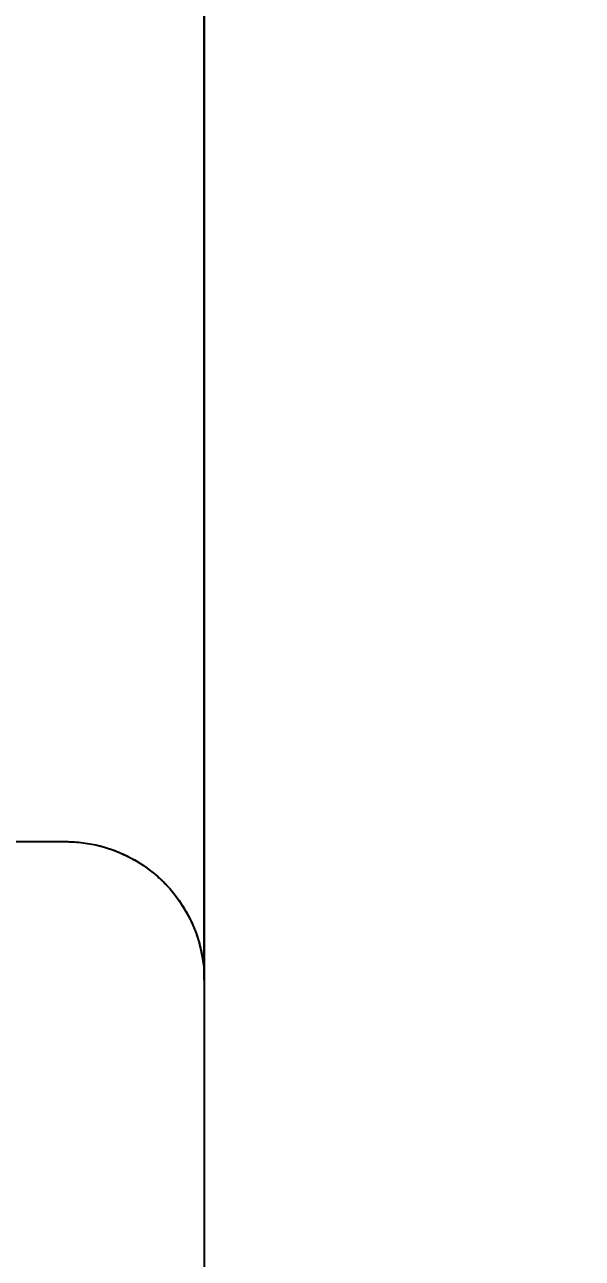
# Model space of a CAD drawing. Header units: millimetres. Extents: x 252.7 to 282.4, y 152.2 to 193.6.
# Drawn here: x 263.62 to 267.65, y 167.64 to 176.54 of the extents above; entities that cross this region are included whole.
import ezdxf

# ---------------------------------------------------------------- set-up
doc = ezdxf.new("R2010")
doc.units = ezdxf.units.MM
doc.dimstyles.get("Standard").update_dxf_attribs({"dimtxt": 0.18, "dimasz": 0.18, "dimexe": 0.18, "dimexo": 0.0625, "dimgap": 0.0625, "dimtad": 0, "dimtih": 1, "dimtoh": 1, "dimdec": 4, "dimzin": 0, "dimdsep": 46, "dimtxsty": 'Standard', "dimcen": 0.09, "dimadec": 0, "dimazin": 0, "dimtfac": 1, "dimtdec": 4, "dimtofl": 0, "dimtmove": 0, "dimatfit": 3, "dimfxl": 1, "dimtolj": 1, "dimtzin": 0, "dimlwd": -1, "dimlwe": -1, "dimarcsym": 0})

# ---------------------------------------------------------------- blocks, each defined once
blk = doc.blocks.new('sgBrepBlock__282725488')
at = {"color": 0}
for p, q in [((-8.3, -1, 0.55), (-8.3, -1, 0.35)), ((-7.3, -2, 0.55), (-7.3, -2, 0.35))]:
    blk.add_line(p, q, dxfattribs=at)
for points in [[(-8.3, -1, 0.35), (-8.2686, -1.0005, 0.35), (-8.2059, -1.0044, 0.35), (-8.1436, -1.0123, 0.35), (-8.0819, -1.0241, 0.35), (-8.021, -1.0397, 0.35), (-7.9613, -1.0591, 0.35), (-7.9029, -1.0822, 0.35), (-7.846, -1.109, 0.35), (-7.791, -1.1393, 0.35), (-7.7379, -1.1729, 0.35), (-7.6871, -1.2098, 0.35), (-7.6387, -1.2499, 0.35), (-7.5929, -1.2929, 0.35), (-7.5499, -1.3387, 0.35), (-7.5098, -1.3871, 0.35), (-7.4729, -1.4379, 0.35), (-7.4393, -1.491, 0.35), (-7.409, -1.546, 0.35), (-7.3822, -1.6029, 0.35), (-7.3591, -1.6613, 0.35), (-7.3397, -1.721, 0.35), (-7.3241, -1.7819, 0.35), (-7.3123, -1.8436, 0.35), (-7.3044, -1.9059, 0.35), (-7.3005, -1.9686, 0.35), (-7.3, -2, 0.35)], [(-8.3, -1, 0.55), (-8.2686, -1.0005, 0.55), (-8.2059, -1.0044, 0.55), (-8.1436, -1.0123, 0.55), (-8.0819, -1.0241, 0.55), (-8.021, -1.0397, 0.55), (-7.9613, -1.0591, 0.55), (-7.9029, -1.0822, 0.55), (-7.846, -1.109, 0.55), (-7.791, -1.1393, 0.55), (-7.7379, -1.1729, 0.55), (-7.6871, -1.2098, 0.55), (-7.6387, -1.2499, 0.55), (-7.5929, -1.2929, 0.55), (-7.5499, -1.3387, 0.55), (-7.5098, -1.3871, 0.55), (-7.4729, -1.4379, 0.55), (-7.4393, -1.491, 0.55), (-7.409, -1.546, 0.55), (-7.3822, -1.6029, 0.55), (-7.3591, -1.6613, 0.55), (-7.3397, -1.721, 0.55), (-7.3241, -1.7819, 0.55), (-7.3123, -1.8436, 0.55), (-7.3044, -1.9059, 0.55), (-7.3005, -1.9686, 0.55), (-7.3, -2, 0.55)]]:
    blk.add_polyline3d(points, dxfattribs=at)
for points in [[(-8.3, -1, 0.525), (-8.2895, -1.0001, 0.525), (-8.2581, -1.0004, 0.525), (-8.2058, -1.0038, 0.525), (-8.1435, -1.0117, 0.525), (-8.0817, -1.0234, 0.525), (-8.0208, -1.0391, 0.525), (-7.961, -1.0585, 0.525), (-7.9026, -1.0816, 0.525), (-7.8457, -1.1084, 0.525), (-7.7906, -1.1387, 0.525), (-7.7375, -1.1724, 0.525), (-7.6867, -1.2093, 0.525), (-7.6383, -1.2494, 0.525), (-7.5924, -1.2924, 0.525), (-7.5494, -1.3383, 0.525), (-7.5093, -1.3867, 0.525), (-7.4724, -1.4375, 0.525), (-7.4387, -1.4906, 0.525), (-7.4084, -1.5457, 0.525), (-7.3816, -1.6026, 0.525), (-7.3585, -1.661, 0.525), (-7.3391, -1.7208, 0.525), (-7.3234, -1.7817, 0.525), (-7.3117, -1.8435, 0.525), (-7.3038, -1.9058, 0.525), (-7.3004, -1.9581, 0.525), (-7.3001, -1.9895, 0.525), (-7.3, -2, 0.525)], [(-8.3, -1, 0.475), (-8.2895, -1.0001, 0.475), (-8.2581, -1.0004, 0.475), (-8.2058, -1.0038, 0.475), (-8.1435, -1.0117, 0.475), (-8.0817, -1.0234, 0.475), (-8.0208, -1.0391, 0.475), (-7.961, -1.0585, 0.475), (-7.9026, -1.0816, 0.475), (-7.8457, -1.1084, 0.475), (-7.7906, -1.1387, 0.475), (-7.7375, -1.1724, 0.475), (-7.6867, -1.2093, 0.475), (-7.6383, -1.2494, 0.475), (-7.5924, -1.2924, 0.475), (-7.5494, -1.3383, 0.475), (-7.5093, -1.3867, 0.475), (-7.4724, -1.4375, 0.475), (-7.4387, -1.4906, 0.475), (-7.4084, -1.5457, 0.475), (-7.3816, -1.6026, 0.475), (-7.3585, -1.661, 0.475), (-7.3391, -1.7208, 0.475), (-7.3234, -1.7817, 0.475), (-7.3117, -1.8435, 0.475), (-7.3038, -1.9058, 0.475), (-7.3004, -1.9581, 0.475), (-7.3001, -1.9895, 0.475), (-7.3, -2, 0.475)], [(-8.3, -1, 0.425), (-8.2895, -1.0001, 0.425), (-8.2581, -1.0004, 0.425), (-8.2058, -1.0038, 0.425), (-8.1435, -1.0117, 0.425), (-8.0817, -1.0234, 0.425), (-8.0208, -1.0391, 0.425), (-7.961, -1.0585, 0.425), (-7.9026, -1.0816, 0.425), (-7.8457, -1.1084, 0.425), (-7.7906, -1.1387, 0.425), (-7.7375, -1.1724, 0.425), (-7.6867, -1.2093, 0.425), (-7.6383, -1.2494, 0.425), (-7.5924, -1.2924, 0.425), (-7.5494, -1.3383, 0.425), (-7.5093, -1.3867, 0.425), (-7.4724, -1.4375, 0.425), (-7.4387, -1.4906, 0.425), (-7.4084, -1.5457, 0.425), (-7.3816, -1.6026, 0.425), (-7.3585, -1.661, 0.425), (-7.3391, -1.7208, 0.425), (-7.3234, -1.7817, 0.425), (-7.3117, -1.8435, 0.425), (-7.3038, -1.9058, 0.425), (-7.3004, -1.9581, 0.425), (-7.3001, -1.9895, 0.425), (-7.3, -2, 0.425)], [(-8.3, -1, 0.375), (-8.2895, -1.0001, 0.375), (-8.2581, -1.0004, 0.375), (-8.2058, -1.0038, 0.375), (-8.1435, -1.0117, 0.375), (-8.0817, -1.0234, 0.375), (-8.0208, -1.0391, 0.375), (-7.961, -1.0585, 0.375), (-7.9026, -1.0816, 0.375), (-7.8457, -1.1084, 0.375), (-7.7906, -1.1387, 0.375), (-7.7375, -1.1724, 0.375), (-7.6867, -1.2093, 0.375), (-7.6383, -1.2494, 0.375), (-7.5924, -1.2924, 0.375), (-7.5494, -1.3383, 0.375), (-7.5093, -1.3867, 0.375), (-7.4724, -1.4375, 0.375), (-7.4387, -1.4906, 0.375), (-7.4084, -1.5457, 0.375), (-7.3816, -1.6026, 0.375), (-7.3585, -1.661, 0.375), (-7.3391, -1.7208, 0.375), (-7.3234, -1.7817, 0.375), (-7.3117, -1.8435, 0.375), (-7.3038, -1.9058, 0.375), (-7.3004, -1.9581, 0.375), (-7.3001, -1.9895, 0.375), (-7.3, -2, 0.375)]]:
    blk.add_open_spline(points, degree=3, knots=[0, 0, 0, 0, 0.031415, 0.094236, 0.157058, 0.219879, 0.282701, 0.345522, 0.408344, 0.471165, 0.533987, 0.596808, 0.65963, 0.722451, 0.785273, 0.848095, 0.910916, 0.973738, 1.036559, 1.099381, 1.162202, 1.225024, 1.287845, 1.350667, 1.413488, 1.47631, 1.539131, 1.570546, 1.570546, 1.570546, 1.570546], dxfattribs=at)
at = {"color": 0, "extrusion": (1, 0, 0)}
for points in [[(-8.1049, -1.0192, 0.55), (-8.1049, -1.0192, 0.4833), (-8.1049, -1.0192, 0.4167), (-8.1049, -1.0192, 0.35)], [(-7.7444, -1.1685, 0.55), (-7.7444, -1.1685, 0.4833), (-7.7444, -1.1685, 0.4167), (-7.7444, -1.1685, 0.35)], [(-7.4685, -1.4444, 0.55), (-7.4685, -1.4444, 0.4833), (-7.4685, -1.4444, 0.4167), (-7.4685, -1.4444, 0.35)], [(-7.3192, -1.8049, 0.55), (-7.3192, -1.8049, 0.4833), (-7.3192, -1.8049, 0.4167), (-7.3192, -1.8049, 0.35)]]:
    blk.add_open_spline(points, degree=3, dxfattribs=at)
at = {"color": 0, "invisible_edges": 15}
for points in [[(-8.3, -1, 0.35), (-8.3, -1, 0.55), (-8.1264, -1.0152, 0.55)], [(-8.1264, -1.0152, 0.35), (-8.3, -1, 0.35), (-8.1264, -1.0152, 0.55)], [(-8.1264, -1.0152, 0.35), (-8.1264, -1.0152, 0.55), (-7.958, -1.0603, 0.55)], [(-7.958, -1.0603, 0.35), (-8.1264, -1.0152, 0.35), (-7.958, -1.0603, 0.55)], [(-7.958, -1.0603, 0.35), (-7.958, -1.0603, 0.55), (-7.8, -1.134, 0.55)], [(-7.8, -1.134, 0.35), (-7.958, -1.0603, 0.35), (-7.8, -1.134, 0.55)], [(-7.8, -1.134, 0.35), (-7.8, -1.134, 0.55), (-7.6572, -1.234, 0.55)], [(-7.6572, -1.234, 0.35), (-7.8, -1.134, 0.35), (-7.6572, -1.234, 0.55)], [(-7.6572, -1.234, 0.35), (-7.6572, -1.234, 0.55), (-7.534, -1.3572, 0.55)], [(-7.534, -1.3572, 0.35), (-7.6572, -1.234, 0.35), (-7.534, -1.3572, 0.55)], [(-7.534, -1.3572, 0.35), (-7.534, -1.3572, 0.55), (-7.434, -1.5, 0.55)], [(-7.434, -1.5, 0.35), (-7.534, -1.3572, 0.35), (-7.434, -1.5, 0.55)], [(-7.434, -1.5, 0.35), (-7.434, -1.5, 0.55), (-7.3603, -1.658, 0.55)], [(-7.3603, -1.658, 0.35), (-7.434, -1.5, 0.35), (-7.3603, -1.658, 0.55)], [(-7.3603, -1.658, 0.35), (-7.3603, -1.658, 0.55), (-7.3152, -1.8264, 0.55)], [(-7.3152, -1.8264, 0.35), (-7.3603, -1.658, 0.35), (-7.3152, -1.8264, 0.55)], [(-7.3152, -1.8264, 0.35), (-7.3152, -1.8264, 0.55), (-7.3, -2, 0.55)], [(-7.3, -2, 0.35), (-7.3152, -1.8264, 0.35), (-7.3, -2, 0.55)]]:
    blk.add_3dface(points, dxfattribs=at)
blk = doc.blocks.new('sgBrepBlock__282725968')
at = {"color": 0}
blk.add_line((-7.3, 21, 0.9), (-7.3, -11, 0.9), dxfattribs=at)
at = {"color": 0, "invisible_edges": 15}
for points in [[(-7.3, 21, 0.9), (-7.3, -11, 0.9), (-2.2924, -0.3332, 0.9)], [(-7.3, 21, 0.9), (-1.755, 3.875, 0.9), (-1.7458, 3.9801, 0.9)], [(-7.3, 21, 0.9), (-1.7458, 3.9801, 0.9), (-1.7185, 4.0819, 0.9)], [(-7.3, 21, 0.9), (-1.7185, 4.0819, 0.9), (-1.674, 4.1775, 0.9)], [(-7.3, 21, 0.9), (-1.674, 4.1775, 0.9), (-1.6135, 4.2639, 0.9)], [(-7.3, 21, 0.9), (-1.6135, 4.2639, 0.9), (-1.5389, 4.3385, 0.9)], [(-7.3, 21, 0.9), (-1.5389, 4.3385, 0.9), (-1.4525, 4.3989, 0.9)], [(-7.3, 21, 0.9), (-2.2924, -0.3332, 0.9), (-1.755, 3.875, 0.9)], [(-2, 19.987, 0.9), (-7.3, 21, 0.9), (-1.4525, 4.3989, 0.9)], [(-2.2924, -0.3332, 0.9), (-7.3, -11, 0.9), (-2.3, -0.42, 0.9)], [(-2.3, -0.42, 0.9), (-7.3, -11, 0.9), (-4.4652, -8.3909, 0.9)]]:
    blk.add_3dface(points, dxfattribs=at)
blk = doc.blocks.new('sgBrepBlock__282726208')
at = {"color": 0}
blk.add_line((-7.3, 21), (-7.3, -11), dxfattribs=at)
at = {"color": 0, "invisible_edges": 15}
for points in [[(-7.3, 21), (-7.3, -11), (-2.2924, -0.3332)], [(-7.3, 21), (-1.755, 3.875), (-1.7458, 3.9801)], [(-7.3, 21), (-2.2924, -0.3332), (-1.755, 3.875)], [(-7.3, 21), (-1.7458, 3.9801), (-1.7185, 4.0819)], [(-7.3, 21), (-1.7185, 4.0819), (-1.674, 4.1775)], [(-7.3, 21), (-1.674, 4.1775), (-1.6135, 4.2639)], [(-7.3, 21), (-1.6135, 4.2639), (-1.5389, 4.3385)], [(-7.3, 21), (-1.5389, 4.3385), (-1.4525, 4.3989)], [(-2, 19.987), (-7.3, 21), (-1.4525, 4.3989)], [(-2.2924, -0.3332), (-7.3, -11), (-2.3, -0.42)], [(-2.3, -0.42), (-7.3, -11), (-4.4652, -8.3909)]]:
    blk.add_3dface(points, dxfattribs=at)
blk = doc.blocks.new('sgBrepBlock__282732208')
at = {"color": 0}
for p, q in [((-7.3, 21, 0.9), (-7.3, -11, 0.9)), ((-7.3, -2, 0.55), (-7.3, 21, 0.55)), ((-7.3, 21, 0.35), (-7.3, -2, 0.35)), ((-7.3, 21), (-7.3, -11)), ((-7.3, -2, 0.55), (-7.3, -2, 0.35))]:
    blk.add_line(p, q, dxfattribs=at)
at = {"color": 0, "invisible_edges": 15}
for points in [[(-7.3, 21, 0.55), (-7.3, 21, 0.9), (-7.3, -2, 0.55)], [(-7.3, 21), (-7.3, 21, 0.35), (-7.3, -2, 0.35)], [(-7.3, 21, 0.9), (-7.3, -11, 0.9), (-7.3, -2, 0.55)], [(-7.3, -11), (-7.3, 21), (-7.3, -2, 0.35)], [(-7.3, -2, 0.35), (-7.3, -11, 0.9), (-7.3, -11)], [(-7.3, -2, 0.35), (-7.3, -2, 0.55), (-7.3, -11, 0.9)]]:
    blk.add_3dface(points, dxfattribs=at)
blk = doc.blocks.new('sgBrepBlock__285500272')
at = {"color": 0}
for p, q in [((-7.3, -2, 0.55), (-7.3, 21, 0.55)), ((-18.5, -1, 0.55), (-8.3, -1, 0.55))]:
    blk.add_line(p, q, dxfattribs=at)
blk.add_polyline3d([(-8.3, -1, 0.55), (-8.2686, -1.0005, 0.55), (-8.2059, -1.0044, 0.55), (-8.1436, -1.0123, 0.55), (-8.0819, -1.0241, 0.55), (-8.021, -1.0397, 0.55), (-7.9613, -1.0591, 0.55), (-7.9029, -1.0822, 0.55), (-7.846, -1.109, 0.55), (-7.791, -1.1393, 0.55), (-7.7379, -1.1729, 0.55), (-7.6871, -1.2098, 0.55), (-7.6387, -1.2499, 0.55), (-7.5929, -1.2929, 0.55), (-7.5499, -1.3387, 0.55), (-7.5098, -1.3871, 0.55), (-7.4729, -1.4379, 0.55), (-7.4393, -1.491, 0.55), (-7.409, -1.546, 0.55), (-7.3822, -1.6029, 0.55), (-7.3591, -1.6613, 0.55), (-7.3397, -1.721, 0.55), (-7.3241, -1.7819, 0.55), (-7.3123, -1.8436, 0.55), (-7.3044, -1.9059, 0.55), (-7.3005, -1.9686, 0.55), (-7.3, -2, 0.55)], dxfattribs=at)
at = {"color": 0, "invisible_edges": 15}
for points in [[(-18.5, 21, 0.55), (-18.5, -1, 0.55), (-8.3, -1, 0.55)], [(-7.3, 21, 0.55), (-18.5, 21, 0.55), (-8.3, -1, 0.55)], [(-7.3, 21, 0.55), (-8.3, -1, 0.55), (-8.1264, -1.0152, 0.55)], [(-7.3, 21, 0.55), (-8.1264, -1.0152, 0.55), (-7.958, -1.0603, 0.55)], [(-7.3, 21, 0.55), (-7.958, -1.0603, 0.55), (-7.8, -1.134, 0.55)], [(-7.3, 21, 0.55), (-7.8, -1.134, 0.55), (-7.6572, -1.234, 0.55)], [(-7.3, 21, 0.55), (-7.6572, -1.234, 0.55), (-7.534, -1.3572, 0.55)], [(-7.3, 21, 0.55), (-7.534, -1.3572, 0.55), (-7.434, -1.5, 0.55)], [(-7.3, 21, 0.55), (-7.434, -1.5, 0.55), (-7.3603, -1.658, 0.55)], [(-7.3152, -1.8264, 0.55), (-7.3, 21, 0.55), (-7.3603, -1.658, 0.55)], [(-7.3, -2, 0.55), (-7.3, 21, 0.55), (-7.3152, -1.8264, 0.55)]]:
    blk.add_3dface(points, dxfattribs=at)
blk = doc.blocks.new('*D40')
at = {"color": 0, "transparency": 16777216}
for p, q in [((273.9691, 171.6625), (273.9691, 152.1894)), ((264.9191, 169.4546), (264.9191, 152.1894)), ((265.0991, 152.3694), (268.9359, 152.3694)), ((273.7891, 152.3694), (269.9523, 152.3694))]:
    blk.add_line(p, q, dxfattribs=at)
for points in [[(265.0991, 152.3994), (265.0991, 152.3394), (264.9191, 152.3694)], [(273.7891, 152.3994), (273.7891, 152.3394), (273.9691, 152.3694)]]:
    blk.add_solid(points, dxfattribs=at)
at = {"layer": 'Defpoints', "color": 0, "transparency": 16777216}
for p in [(273.9691, 171.725), (264.9191, 169.5171, 0.35), (273.9691, 152.3694)]:
    blk.add_point(p, dxfattribs=at)
at = {"color": 0, "transparency": 16777216, "insert": (269.4441, 152.3694), "char_height": 0.18, "attachment_point": 5}
blk.add_mtext('\\A1;9.0500', dxfattribs=at)

msp = doc.modelspace()

# ---------------------------------------------------------------- block references
at = {"color": 0}
for name in ['sgBrepBlock__285500272', 'sgBrepBlock__282725968', 'sgBrepBlock__282726208', 'sgBrepBlock__282732208', 'sgBrepBlock__282725488']:
    msp.add_blockref(name, (272.21907, 171.64499), dxfattribs=at)

# ---------------------------------------------------------------- dimensions: what is measured, and where the dimension line sits
dim = msp.add_linear_dim(base=(273.96907, 152.36944), p1=(264.91907, 169.51712, 0.35), p2=(273.96907, 171.72499), dimstyle='STANDARD')
dim.commit()
dim.dimension.update_dxf_attribs({"geometry": '*D40', "text_midpoint": (269.44407, 152.36944)})

doc.saveas('drawing.dxf')
